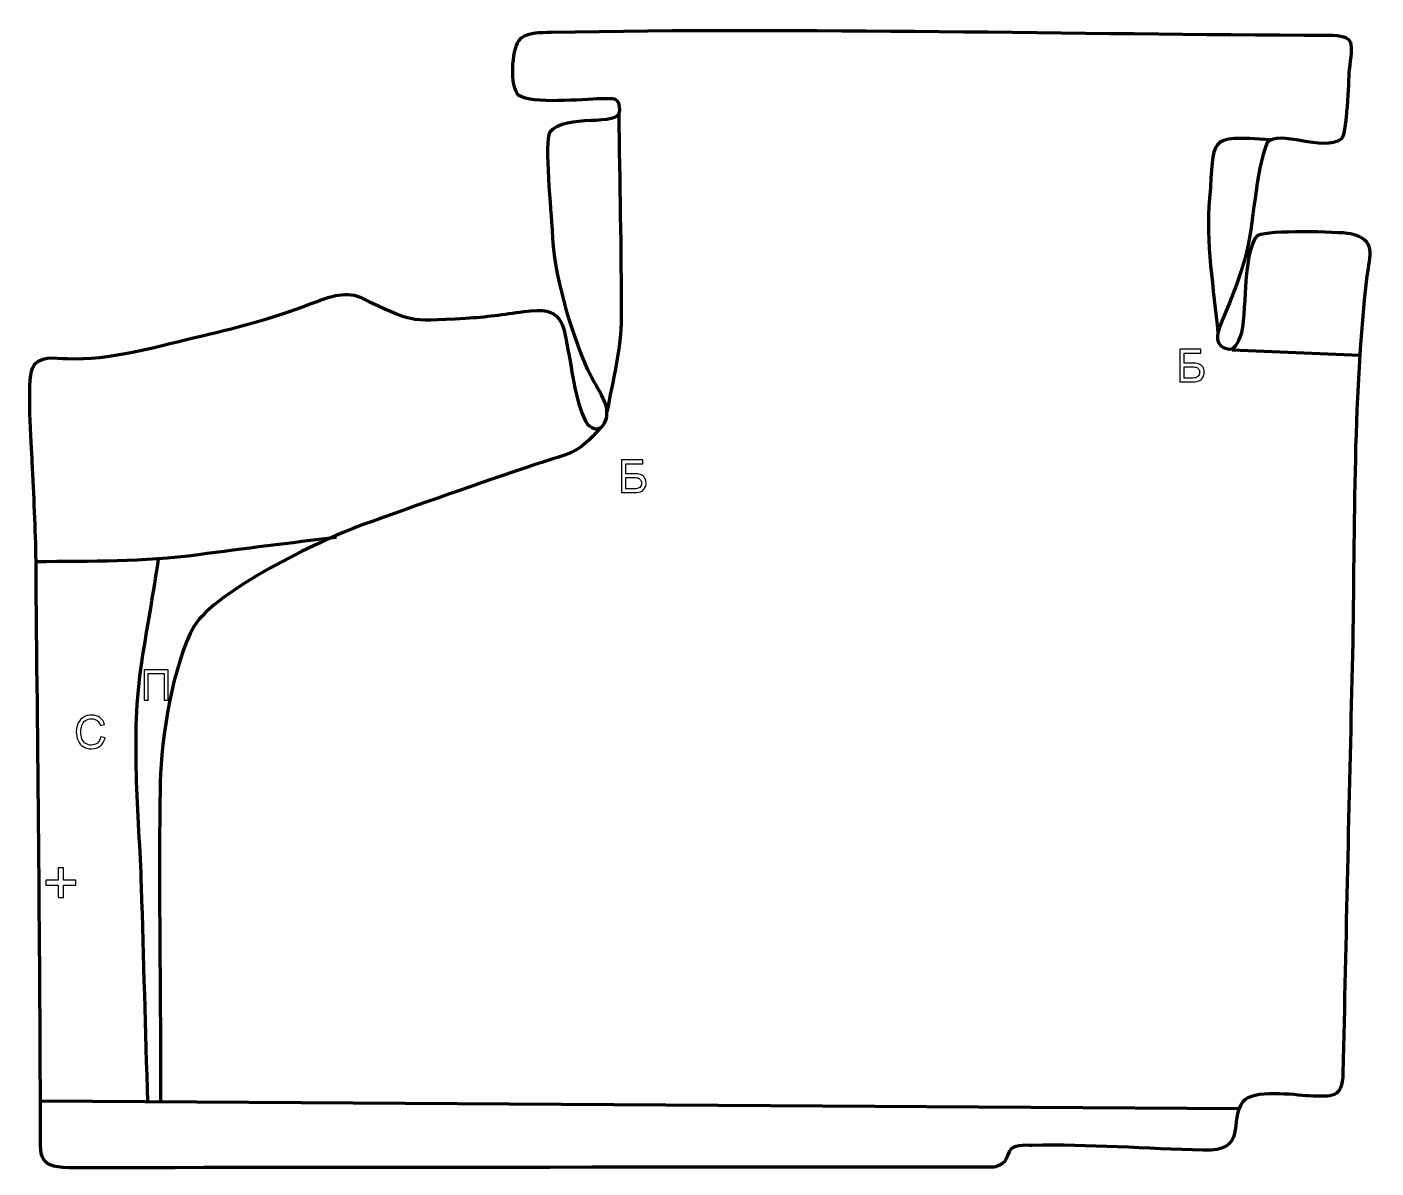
# Model space of a CAD drawing. Header units: millimetres. Extents: x 937 to 1690, y 108 to 745.
import ezdxf

# ---------------------------------------------------------------- set-up
doc = ezdxf.new("R2010")
doc.units = ezdxf.units.MM
doc.header["$MEASUREMENT"] = 0
doc.layers.add('layer 2', color=7, linetype='Continuous')
doc.layers.add('layer 3', color=7, linetype='Continuous')

msp = doc.modelspace()

# ---------------------------------------------------------------- linework, layer by layer
at = {"layer": 'layer 2', "color": 142, "lineweight": 158}
for points, knots in [([(1267.4836, 696.4577), (1267.7731, 658.59), (1268.8645, 620.3856), (1268.8052, 582.5917), (1268.8052, 582.5917), (1268.7791, 565.9676), (1263.9149, 546.6423), (1260.8203, 530.1483)], [0, 0, 0, 0, 0.33333333, 0.33333333, 0.33333333, 0.33333333, 1, 1, 1, 1]), ([(1631.6634, 682.0452), (1594.509, 684.2842), (1600.2502, 683.1683), (1597.1767, 649.3289), (1597.1767, 649.3289), (1595.0009, 625.3756), (1599.4901, 598.3318), (1601.9253, 574.1884)], [0, 0, 0, 0, 0.33333333, 0.33333333, 0.33333333, 0.33333333, 1, 1, 1, 1]), ([(1257.7823, 521.6328), (1242.5664, 504.9517), (1241.5695, 507.671), (1220.8354, 500.6603), (1220.8354, 500.6603), (1188.6197, 489.7603), (1156.2252, 478.5347), (1124.2775, 466.8834), (1124.2775, 466.8834), (1099.0252, 457.674), (1042.9414, 430.3889), (1030.4111, 410.4088), (1030.4111, 410.4088), (1018.5209, 389.3824), (1011.9211, 347.8511), (1011.4663, 323.2551), (1011.4663, 323.2551), (1010.3696, 263.9401), (1011.9278, 204.0933), (1011.5556, 144.6487)], [0, 0, 0, 0, 0.16666667, 0.16666667, 0.16666667, 0.16666667, 0.33333333, 0.33333333, 0.33333333, 0.33333333, 0.5, 0.5, 0.5, 0.5, 0.66666667, 0.66666667, 0.66666667, 0.66666667, 1, 1, 1, 1]), ([(942.1132, 446.4516), (973.278, 446.9984), (1001.6461, 446.2307), (1032.8164, 450.4304), (1032.8164, 450.4304), (1058.4677, 453.8865), (1084.1635, 456.9504), (1109.8467, 460.1531)], [0, 0, 0, 0, 0.33333333, 0.33333333, 0.33333333, 0.33333333, 1, 1, 1, 1]), ([(1004.5349, 144.6925), (1003.3666, 184.7095), (1002.1984, 224.7265), (1001.0301, 264.7435), (1001.0301, 264.7435), (999.6595, 306.159), (994.7426, 349.0918), (1001.1456, 390.1797), (1001.1456, 390.1797), (1003.7549, 406.9233), (1006.7717, 423.5643), (1009.3559, 440.3893), (1009.3559, 440.3893), (1009.582, 441.8613), (1009.8081, 443.3334), (1010.0342, 444.8054), (1010.0342, 444.8054), (1010.0342, 444.8054), (1010.4864, 447.7495), (1010.4864, 447.7495)], [0, 0, 0, 0, 0.16666667, 0.16666667, 0.16666667, 0.16666667, 0.33333333, 0.33333333, 0.33333333, 0.33333333, 0.5, 0.5, 0.5, 0.5, 0.66666667, 0.66666667, 0.66666667, 0.66666667, 1, 1, 1, 1])]:
    msp.add_open_spline(points, degree=3, knots=knots, dxfattribs=at)
at = {"layer": 'layer 2', "color": 142}
for points, knots in [([(1580.5481, 565.0565), (1580.5481, 565.0565), (1592.3591, 565.0565), (1592.3591, 565.0565), (1592.3591, 565.0565), (1592.3591, 565.0565), (1592.3591, 562.9229), (1592.3591, 562.9229), (1592.3591, 562.9229), (1592.3591, 562.9229), (1582.9611, 562.9229), (1582.9611, 562.9229), (1582.9611, 562.9229), (1582.9611, 562.9229), (1582.9611, 557.3095), (1582.9611, 557.3095), (1582.9611, 557.3095), (1582.9611, 557.3095), (1587.3045, 557.3095), (1587.3045, 557.3095), (1587.3045, 557.3095), (1588.9089, 557.3095), (1590.1832, 557.1571), (1591.1314, 556.8481), (1591.1314, 556.8481), (1592.0797, 556.5433), (1592.8375, 555.9675), (1593.409, 555.1166), (1593.409, 555.1166), (1593.9805, 554.27), (1594.2641, 553.2836), (1594.2641, 552.1575), (1594.2641, 552.1575), (1594.2641, 551.2389), (1594.0609, 550.3795), (1593.6503, 549.5837), (1593.6503, 549.5837), (1593.2396, 548.7836), (1592.63, 548.1316), (1591.8172, 547.6279), (1591.8172, 547.6279), (1591.0087, 547.1241), (1589.6244, 546.8701), (1587.6728, 546.8701), (1587.6728, 546.8701), (1587.6728, 546.8701), (1580.5481, 546.8701), (1580.5481, 546.8701), (1580.5481, 546.8701), (1580.5481, 546.8701), (1580.5481, 565.0565), (1580.5481, 565.0565)], [0, 0, 0, 0, 0.07142857, 0.07142857, 0.07142857, 0.07142857, 0.14285714, 0.14285714, 0.14285714, 0.14285714, 0.21428571, 0.21428571, 0.21428571, 0.21428571, 0.28571429, 0.28571429, 0.28571429, 0.28571429, 0.35714286, 0.35714286, 0.35714286, 0.35714286, 0.42857143, 0.42857143, 0.42857143, 0.42857143, 0.5, 0.5, 0.5, 0.5, 0.57142857, 0.57142857, 0.57142857, 0.57142857, 0.64285714, 0.64285714, 0.64285714, 0.64285714, 0.71428571, 0.71428571, 0.71428571, 0.71428571, 0.78571429, 0.78571429, 0.78571429, 0.78571429, 0.85714286, 0.85714286, 0.85714286, 0.85714286, 1, 1, 1, 1]), ([(1582.9611, 548.9275), (1582.9611, 548.9275), (1587.7744, 548.9275), (1587.7744, 548.9275), (1587.7744, 548.9275), (1589.074, 548.9275), (1590.0477, 549.19), (1590.6996, 549.7191), (1590.6996, 549.7191), (1591.3473, 550.2483), (1591.6733, 551.0399), (1591.6733, 552.094), (1591.6733, 552.094), (1591.6733, 552.8476), (1591.487, 553.4741), (1591.1145, 553.9779), (1591.1145, 553.9779), (1590.742, 554.4816), (1590.2255, 554.8161), (1589.5651, 554.9812), (1589.5651, 554.9812), (1588.9005, 555.1463), (1587.7702, 555.2267), (1586.1742, 555.2267), (1586.1742, 555.2267), (1586.1742, 555.2267), (1582.9611, 555.2267), (1582.9611, 555.2267), (1582.9611, 555.2267), (1582.9611, 555.2267), (1582.9611, 548.9275), (1582.9611, 548.9275)], [0, 0, 0, 0, 0.11111111, 0.11111111, 0.11111111, 0.11111111, 0.22222222, 0.22222222, 0.22222222, 0.22222222, 0.33333333, 0.33333333, 0.33333333, 0.33333333, 0.44444444, 0.44444444, 0.44444444, 0.44444444, 0.55555556, 0.55555556, 0.55555556, 0.55555556, 0.66666667, 0.66666667, 0.66666667, 0.66666667, 0.77777778, 0.77777778, 0.77777778, 0.77777778, 1, 1, 1, 1]), ([(1268.9599, 503.2415), (1268.9599, 503.2415), (1280.7709, 503.2415), (1280.7709, 503.2415), (1280.7709, 503.2415), (1280.7709, 503.2415), (1280.7709, 501.1079), (1280.7709, 501.1079), (1280.7709, 501.1079), (1280.7709, 501.1079), (1271.3729, 501.1079), (1271.3729, 501.1079), (1271.3729, 501.1079), (1271.3729, 501.1079), (1271.3729, 495.4945), (1271.3729, 495.4945), (1271.3729, 495.4945), (1271.3729, 495.4945), (1275.7163, 495.4945), (1275.7163, 495.4945), (1275.7163, 495.4945), (1277.3207, 495.4945), (1278.595, 495.3421), (1279.5432, 495.0331), (1279.5432, 495.0331), (1280.4915, 494.7283), (1281.2493, 494.1525), (1281.8208, 493.3016), (1281.8208, 493.3016), (1282.3923, 492.455), (1282.6759, 491.4686), (1282.6759, 490.3425), (1282.6759, 490.3425), (1282.6759, 489.4239), (1282.4727, 488.5645), (1282.0621, 487.7687), (1282.0621, 487.7687), (1281.6514, 486.9686), (1281.0418, 486.3166), (1280.229, 485.8129), (1280.229, 485.8129), (1279.4205, 485.3091), (1278.0362, 485.0551), (1276.0846, 485.0551), (1276.0846, 485.0551), (1276.0846, 485.0551), (1268.9599, 485.0551), (1268.9599, 485.0551), (1268.9599, 485.0551), (1268.9599, 485.0551), (1268.9599, 503.2415), (1268.9599, 503.2415)], [0, 0, 0, 0, 0.07142857, 0.07142857, 0.07142857, 0.07142857, 0.14285714, 0.14285714, 0.14285714, 0.14285714, 0.21428571, 0.21428571, 0.21428571, 0.21428571, 0.28571429, 0.28571429, 0.28571429, 0.28571429, 0.35714286, 0.35714286, 0.35714286, 0.35714286, 0.42857143, 0.42857143, 0.42857143, 0.42857143, 0.5, 0.5, 0.5, 0.5, 0.57142857, 0.57142857, 0.57142857, 0.57142857, 0.64285714, 0.64285714, 0.64285714, 0.64285714, 0.71428571, 0.71428571, 0.71428571, 0.71428571, 0.78571429, 0.78571429, 0.78571429, 0.78571429, 0.85714286, 0.85714286, 0.85714286, 0.85714286, 1, 1, 1, 1]), ([(1271.3729, 487.1125), (1271.3729, 487.1125), (1276.1862, 487.1125), (1276.1862, 487.1125), (1276.1862, 487.1125), (1277.4858, 487.1125), (1278.4595, 487.375), (1279.1114, 487.9041), (1279.1114, 487.9041), (1279.7591, 488.4333), (1280.0851, 489.2249), (1280.0851, 490.279), (1280.0851, 490.279), (1280.0851, 491.0326), (1279.8988, 491.6591), (1279.5263, 492.1629), (1279.5263, 492.1629), (1279.1538, 492.6666), (1278.6373, 493.0011), (1277.9769, 493.1662), (1277.9769, 493.1662), (1277.3123, 493.3313), (1276.182, 493.4117), (1274.586, 493.4117), (1274.586, 493.4117), (1274.586, 493.4117), (1271.3729, 493.4117), (1271.3729, 493.4117), (1271.3729, 493.4117), (1271.3729, 493.4117), (1271.3729, 487.1125), (1271.3729, 487.1125)], [0, 0, 0, 0, 0.11111111, 0.11111111, 0.11111111, 0.11111111, 0.22222222, 0.22222222, 0.22222222, 0.22222222, 0.33333333, 0.33333333, 0.33333333, 0.33333333, 0.44444444, 0.44444444, 0.44444444, 0.44444444, 0.55555556, 0.55555556, 0.55555556, 0.55555556, 0.66666667, 0.66666667, 0.66666667, 0.66666667, 0.77777778, 0.77777778, 0.77777778, 0.77777778, 1, 1, 1, 1]), ([(1002.485, 386.0082), (1002.485, 386.0082), (1015.8379, 386.0082), (1015.8379, 386.0082), (1015.8379, 386.0082), (1015.8379, 386.0082), (1015.8379, 368.9963), (1015.8379, 368.9963), (1015.8379, 368.9963), (1015.8379, 368.9963), (1013.5807, 368.9963), (1013.5807, 368.9963), (1013.5807, 368.9963), (1013.5807, 368.9963), (1013.5807, 384.0124), (1013.5807, 384.0124), (1013.5807, 384.0124), (1013.5807, 384.0124), (1004.7421, 384.0124), (1004.7421, 384.0124), (1004.7421, 384.0124), (1004.7421, 384.0124), (1004.7421, 368.9963), (1004.7421, 368.9963), (1004.7421, 368.9963), (1004.7421, 368.9963), (1002.485, 368.9963), (1002.485, 368.9963), (1002.485, 368.9963), (1002.485, 368.9963), (1002.485, 386.0082), (1002.485, 386.0082)], [0, 0, 0, 0, 0.11111111, 0.11111111, 0.11111111, 0.11111111, 0.22222222, 0.22222222, 0.22222222, 0.22222222, 0.33333333, 0.33333333, 0.33333333, 0.33333333, 0.44444444, 0.44444444, 0.44444444, 0.44444444, 0.55555556, 0.55555556, 0.55555556, 0.55555556, 0.66666667, 0.66666667, 0.66666667, 0.66666667, 0.77777778, 0.77777778, 0.77777778, 0.77777778, 1, 1, 1, 1]), ([(978.2616, 348.5946), (978.2616, 348.5946), (980.6746, 347.985), (980.6746, 347.985), (980.6746, 347.985), (980.1708, 346.0081), (979.2649, 344.5052), (977.9568, 343.4681), (977.9568, 343.4681), (976.6487, 342.4309), (975.0485, 341.9102), (973.1562, 341.9102), (973.1562, 341.9102), (971.2004, 341.9102), (969.6087, 342.3081), (968.381, 343.1082), (968.381, 343.1082), (967.1533, 343.9041), (966.222, 345.0598), (965.5828, 346.5711), (965.5828, 346.5711), (964.9435, 348.0866), (964.6218, 349.708), (964.6218, 351.4437), (964.6218, 351.4437), (964.6218, 353.336), (964.9816, 354.987), (965.7055, 356.3967), (965.7055, 356.3967), (966.4294, 357.8064), (967.4581, 358.8774), (968.7916, 359.6098), (968.7916, 359.6098), (970.1251, 360.3421), (971.5941, 360.7062), (973.1943, 360.7062), (973.1943, 360.7062), (975.0146, 360.7062), (976.5429, 360.2448), (977.779, 359.3177), (977.779, 359.3177), (979.0194, 358.3906), (979.883, 357.0909), (980.3698, 355.4145), (980.3698, 355.4145), (980.3698, 355.4145), (978.0076, 354.8557), (978.0076, 354.8557), (978.0076, 354.8557), (977.5885, 356.1765), (976.9747, 357.1417), (976.1746, 357.7429), (976.1746, 357.7429), (975.3745, 358.3482), (974.3669, 358.6488), (973.152, 358.6488), (973.152, 358.6488), (971.7592, 358.6488), (970.5908, 358.3144), (969.6552, 357.6455), (969.6552, 357.6455), (968.7197, 356.9766), (968.0593, 356.0749), (967.6825, 354.9489), (967.6825, 354.9489), (967.3015, 353.8186), (967.111, 352.6544), (967.111, 351.4564), (967.111, 351.4564), (967.111, 349.9112), (967.3354, 348.5608), (967.7841, 347.4093), (967.7841, 347.4093), (968.2328, 346.2536), (968.9313, 345.3942), (969.8796, 344.8227), (969.8796, 344.8227), (970.8279, 344.2512), (971.8523, 343.9676), (972.9572, 343.9676), (972.9572, 343.9676), (974.3034, 343.9676), (975.438, 344.3571), (976.3693, 345.1318), (976.3693, 345.1318), (977.3006, 345.9107), (977.9314, 347.0622), (978.2616, 348.5946)], [0, 0, 0, 0, 0.04347826, 0.04347826, 0.04347826, 0.04347826, 0.08695652, 0.08695652, 0.08695652, 0.08695652, 0.13043478, 0.13043478, 0.13043478, 0.13043478, 0.17391304, 0.17391304, 0.17391304, 0.17391304, 0.2173913, 0.2173913, 0.2173913, 0.2173913, 0.26086957, 0.26086957, 0.26086957, 0.26086957, 0.30434783, 0.30434783, 0.30434783, 0.30434783, 0.34782609, 0.34782609, 0.34782609, 0.34782609, 0.39130435, 0.39130435, 0.39130435, 0.39130435, 0.43478261, 0.43478261, 0.43478261, 0.43478261, 0.47826087, 0.47826087, 0.47826087, 0.47826087, 0.52173913, 0.52173913, 0.52173913, 0.52173913, 0.56521739, 0.56521739, 0.56521739, 0.56521739, 0.60869565, 0.60869565, 0.60869565, 0.60869565, 0.65217391, 0.65217391, 0.65217391, 0.65217391, 0.69565217, 0.69565217, 0.69565217, 0.69565217, 0.73913043, 0.73913043, 0.73913043, 0.73913043, 0.7826087, 0.7826087, 0.7826087, 0.7826087, 0.82608696, 0.82608696, 0.82608696, 0.82608696, 0.86956522, 0.86956522, 0.86956522, 0.86956522, 0.91304348, 0.91304348, 0.91304348, 0.91304348, 1, 1, 1, 1]), ([(954.5148, 258.8274), (954.5148, 258.8274), (954.5148, 265.7419), (954.5148, 265.7419), (954.5148, 265.7419), (954.5148, 265.7419), (947.6357, 265.7419), (947.6357, 265.7419), (947.6357, 265.7419), (947.6357, 265.7419), (947.6357, 268.6347), (947.6357, 268.6347), (947.6357, 268.6347), (947.6357, 268.6347), (954.5148, 268.6347), (954.5148, 268.6347), (954.5148, 268.6347), (954.5148, 268.6347), (954.5148, 275.5138), (954.5148, 275.5138), (954.5148, 275.5138), (954.5148, 275.5138), (957.4429, 275.5138), (957.4429, 275.5138), (957.4429, 275.5138), (957.4429, 275.5138), (957.4429, 268.6347), (957.4429, 268.6347), (957.4429, 268.6347), (957.4429, 268.6347), (964.3221, 268.6347), (964.3221, 268.6347), (964.3221, 268.6347), (964.3221, 268.6347), (964.3221, 265.7419), (964.3221, 265.7419), (964.3221, 265.7419), (964.3221, 265.7419), (957.4429, 265.7419), (957.4429, 265.7419), (957.4429, 265.7419), (957.4429, 265.7419), (957.4429, 258.8274), (957.4429, 258.8274), (957.4429, 258.8274), (957.4429, 258.8274), (954.5148, 258.8274), (954.5148, 258.8274)], [0, 0, 0, 0, 0.07692308, 0.07692308, 0.07692308, 0.07692308, 0.15384615, 0.15384615, 0.15384615, 0.15384615, 0.23076923, 0.23076923, 0.23076923, 0.23076923, 0.30769231, 0.30769231, 0.30769231, 0.30769231, 0.38461538, 0.38461538, 0.38461538, 0.38461538, 0.46153846, 0.46153846, 0.46153846, 0.46153846, 0.53846154, 0.53846154, 0.53846154, 0.53846154, 0.61538462, 0.61538462, 0.61538462, 0.61538462, 0.69230769, 0.69230769, 0.69230769, 0.69230769, 0.76923077, 0.76923077, 0.76923077, 0.76923077, 0.84615385, 0.84615385, 0.84615385, 0.84615385, 1, 1, 1, 1])]:
    msp.add_open_spline(points, degree=3, knots=knots, dxfattribs=at)
at = {"layer": 'layer 2', "color": 142, "lineweight": 158}
for points in [[(1609.9028, 564.631), (1609.9028, 564.631), (1681.0975, 561.8026), (1681.0975, 561.8026)], [(1613.661, 140.8958), (1613.661, 140.8958), (944.5671, 145.0663), (944.5671, 145.0663)]]:
    msp.add_open_spline(points, degree=3, dxfattribs=at)
at = {"layer": 'layer 3', "color": 242, "lineweight": 158}
msp.add_open_spline([(1477.096, 108.3855), (1483.8095, 110.2779), (1483.0762, 112.0434), (1485.3059, 116.8496), (1485.3059, 116.8496), (1487.3704, 121.2999), (1493.7073, 120.3898), (1498.2418, 120.4709), (1498.2418, 120.4709), (1529.5649, 121.0308), (1562.2316, 118.6046), (1593.6829, 117.7014), (1593.6829, 117.7014), (1618.9834, 117.0157), (1607.5736, 134.279), (1615.8379, 144.8137), (1615.8379, 144.8137), (1621.3609, 151.8539), (1644.3759, 148.6305), (1652.7529, 148.0685), (1652.7529, 148.0685), (1665.9941, 147.9185), (1671.0487, 146.2168), (1671.7043, 160.9195), (1671.7043, 160.9195), (1673.2976, 236.5326), (1675.055, 312.0986), (1676.8385, 387.7063), (1676.8385, 387.7063), (1678.5338, 459.7253), (1676.6713, 534.4592), (1685.0762, 605.8522), (1685.0762, 605.8522), (1686.658, 617.6317), (1690.1454, 626.0713), (1676.1625, 629.726), (1676.1625, 629.726), (1667.6679, 630.8196), (1630.5461, 631.8251), (1624.3366, 628.6434), (1624.3366, 628.6434), (1619.4618, 625.1525), (1618.2112, 608.6331), (1617.6831, 602.9576), (1617.6831, 602.9576), (1616.9752, 595.3503), (1616.8253, 581.2167), (1615.1785, 574.4033), (1615.1785, 574.4033), (1614.5372, 571.7498), (1611.849, 564.5031), (1608.2069, 565.0651), (1608.2069, 565.0651), (1599.5004, 566.4086), (1601.0257, 573.0546), (1603.7068, 579.5836), (1603.7068, 579.5836), (1608.8887, 592.2028), (1613.1712, 602.1763), (1616.9085, 615.4867), (1616.9085, 615.4867), (1622.3356, 635.176), (1622.475, 663.8934), (1629.4274, 680.5194), (1629.4274, 680.5194), (1635.962, 687.7919), (1660.5692, 674.8771), (1670.9022, 682.423), (1670.9022, 682.423), (1673.9063, 686.1547), (1674.6499, 714.3457), (1675.1568, 721.0164), (1675.1568, 721.0164), (1676.6663, 735.7019), (1679.3911, 740.3886), (1663.2519, 740.4282), (1663.2519, 740.4282), (1519.8945, 740.7808), (1372.5392, 744.9769), (1229.7322, 742.0191), (1229.7322, 742.0191), (1223.8916, 741.9071), (1215.2985, 742.5196), (1211.5789, 737.1741), (1211.5789, 737.1741), (1207.9076, 731.8981), (1206.3183, 711.8461), (1211.7002, 706.7892), (1211.7002, 706.7892), (1218.8067, 701.6844), (1247.355, 704.6469), (1257.4291, 704.8384), (1257.4291, 704.8384), (1264.9843, 704.982), (1267.9399, 705.7141), (1267.9959, 698.4133), (1267.9959, 698.4133), (1268.0706, 688.6716), (1237.6024, 697.4284), (1229.0231, 686.1615), (1229.0231, 686.1615), (1225.9211, 681.1112), (1229.9338, 640.5578), (1230.3821, 631.6925), (1230.3821, 631.6925), (1230.9682, 607.7938), (1240.5916, 575.3231), (1250.052, 553.8466), (1250.052, 553.8466), (1252.8244, 547.5527), (1255.9774, 543.2419), (1258.7945, 537.5073), (1258.7945, 537.5073), (1264.2359, 526.4302), (1257.8538, 516.9051), (1251.1848, 522.103), (1251.1848, 522.103), (1244.7708, 527.1022), (1241.3026, 552.7888), (1239.7182, 561.343), (1239.7182, 561.343), (1236.0929, 580.5692), (1236.5796, 589.1923), (1214.3452, 586.0966), (1214.3452, 586.0966), (1203.1191, 584.5336), (1193.3565, 582.9853), (1181.9269, 582.4023), (1181.9269, 582.4023), (1148.0067, 580.6719), (1153.4298, 580.0128), (1123.0523, 594.0388), (1123.0523, 594.0388), (1114.1324, 597.9116), (1104.2431, 593.8039), (1095.7649, 590.5138), (1095.7649, 590.5138), (1072.6501, 581.544), (1053.6663, 577.0034), (1029.7675, 571.3476), (1029.7675, 571.3476), (1006.8078, 565.7807), (983.5851, 559.0165), (959.7252, 559.7736), (959.7252, 559.7736), (952.8642, 559.9913), (943.1601, 561.8883), (940.0718, 554.4545), (940.0718, 554.4545), (937.0746, 547.2399), (939.5198, 511.8329), (939.9933, 502.0527), (939.9933, 502.0527), (940.8707, 483.9293), (941.9523, 464.5261), (942.1132, 446.4516), (942.1132, 446.4516), (943.043, 341.9813), (944.3516, 237.4943), (944.6004, 133.0215), (944.6004, 133.0215), (944.6484, 112.3502), (942.4085, 107.8196), (964.301, 107.9243), (964.301, 107.9243), (986.1935, 108.029), (1477.096, 108.3855), (1477.096, 108.3855)], degree=3, knots=[0, 0, 0, 0, 0.02325581, 0.02325581, 0.02325581, 0.02325581, 0.04651163, 0.04651163, 0.04651163, 0.04651163, 0.06976744, 0.06976744, 0.06976744, 0.06976744, 0.09302326, 0.09302326, 0.09302326, 0.09302326, 0.11627907, 0.11627907, 0.11627907, 0.11627907, 0.13953488, 0.13953488, 0.13953488, 0.13953488, 0.1627907, 0.1627907, 0.1627907, 0.1627907, 0.18604651, 0.18604651, 0.18604651, 0.18604651, 0.20930233, 0.20930233, 0.20930233, 0.20930233, 0.23255814, 0.23255814, 0.23255814, 0.23255814, 0.25581395, 0.25581395, 0.25581395, 0.25581395, 0.27906977, 0.27906977, 0.27906977, 0.27906977, 0.30232558, 0.30232558, 0.30232558, 0.30232558, 0.3255814, 0.3255814, 0.3255814, 0.3255814, 0.34883721, 0.34883721, 0.34883721, 0.34883721, 0.37209302, 0.37209302, 0.37209302, 0.37209302, 0.39534884, 0.39534884, 0.39534884, 0.39534884, 0.41860465, 0.41860465, 0.41860465, 0.41860465, 0.44186047, 0.44186047, 0.44186047, 0.44186047, 0.46511628, 0.46511628, 0.46511628, 0.46511628, 0.48837209, 0.48837209, 0.48837209, 0.48837209, 0.51162791, 0.51162791, 0.51162791, 0.51162791, 0.53488372, 0.53488372, 0.53488372, 0.53488372, 0.55813953, 0.55813953, 0.55813953, 0.55813953, 0.58139535, 0.58139535, 0.58139535, 0.58139535, 0.60465116, 0.60465116, 0.60465116, 0.60465116, 0.62790698, 0.62790698, 0.62790698, 0.62790698, 0.65116279, 0.65116279, 0.65116279, 0.65116279, 0.6744186, 0.6744186, 0.6744186, 0.6744186, 0.69767442, 0.69767442, 0.69767442, 0.69767442, 0.72093023, 0.72093023, 0.72093023, 0.72093023, 0.74418605, 0.74418605, 0.74418605, 0.74418605, 0.76744186, 0.76744186, 0.76744186, 0.76744186, 0.79069767, 0.79069767, 0.79069767, 0.79069767, 0.81395349, 0.81395349, 0.81395349, 0.81395349, 0.8372093, 0.8372093, 0.8372093, 0.8372093, 0.86046512, 0.86046512, 0.86046512, 0.86046512, 0.88372093, 0.88372093, 0.88372093, 0.88372093, 0.90697674, 0.90697674, 0.90697674, 0.90697674, 0.93023256, 0.93023256, 0.93023256, 0.93023256, 0.95348837, 0.95348837, 0.95348837, 0.95348837, 1, 1, 1, 1], dxfattribs=at)

doc.saveas('drawing.dxf')
